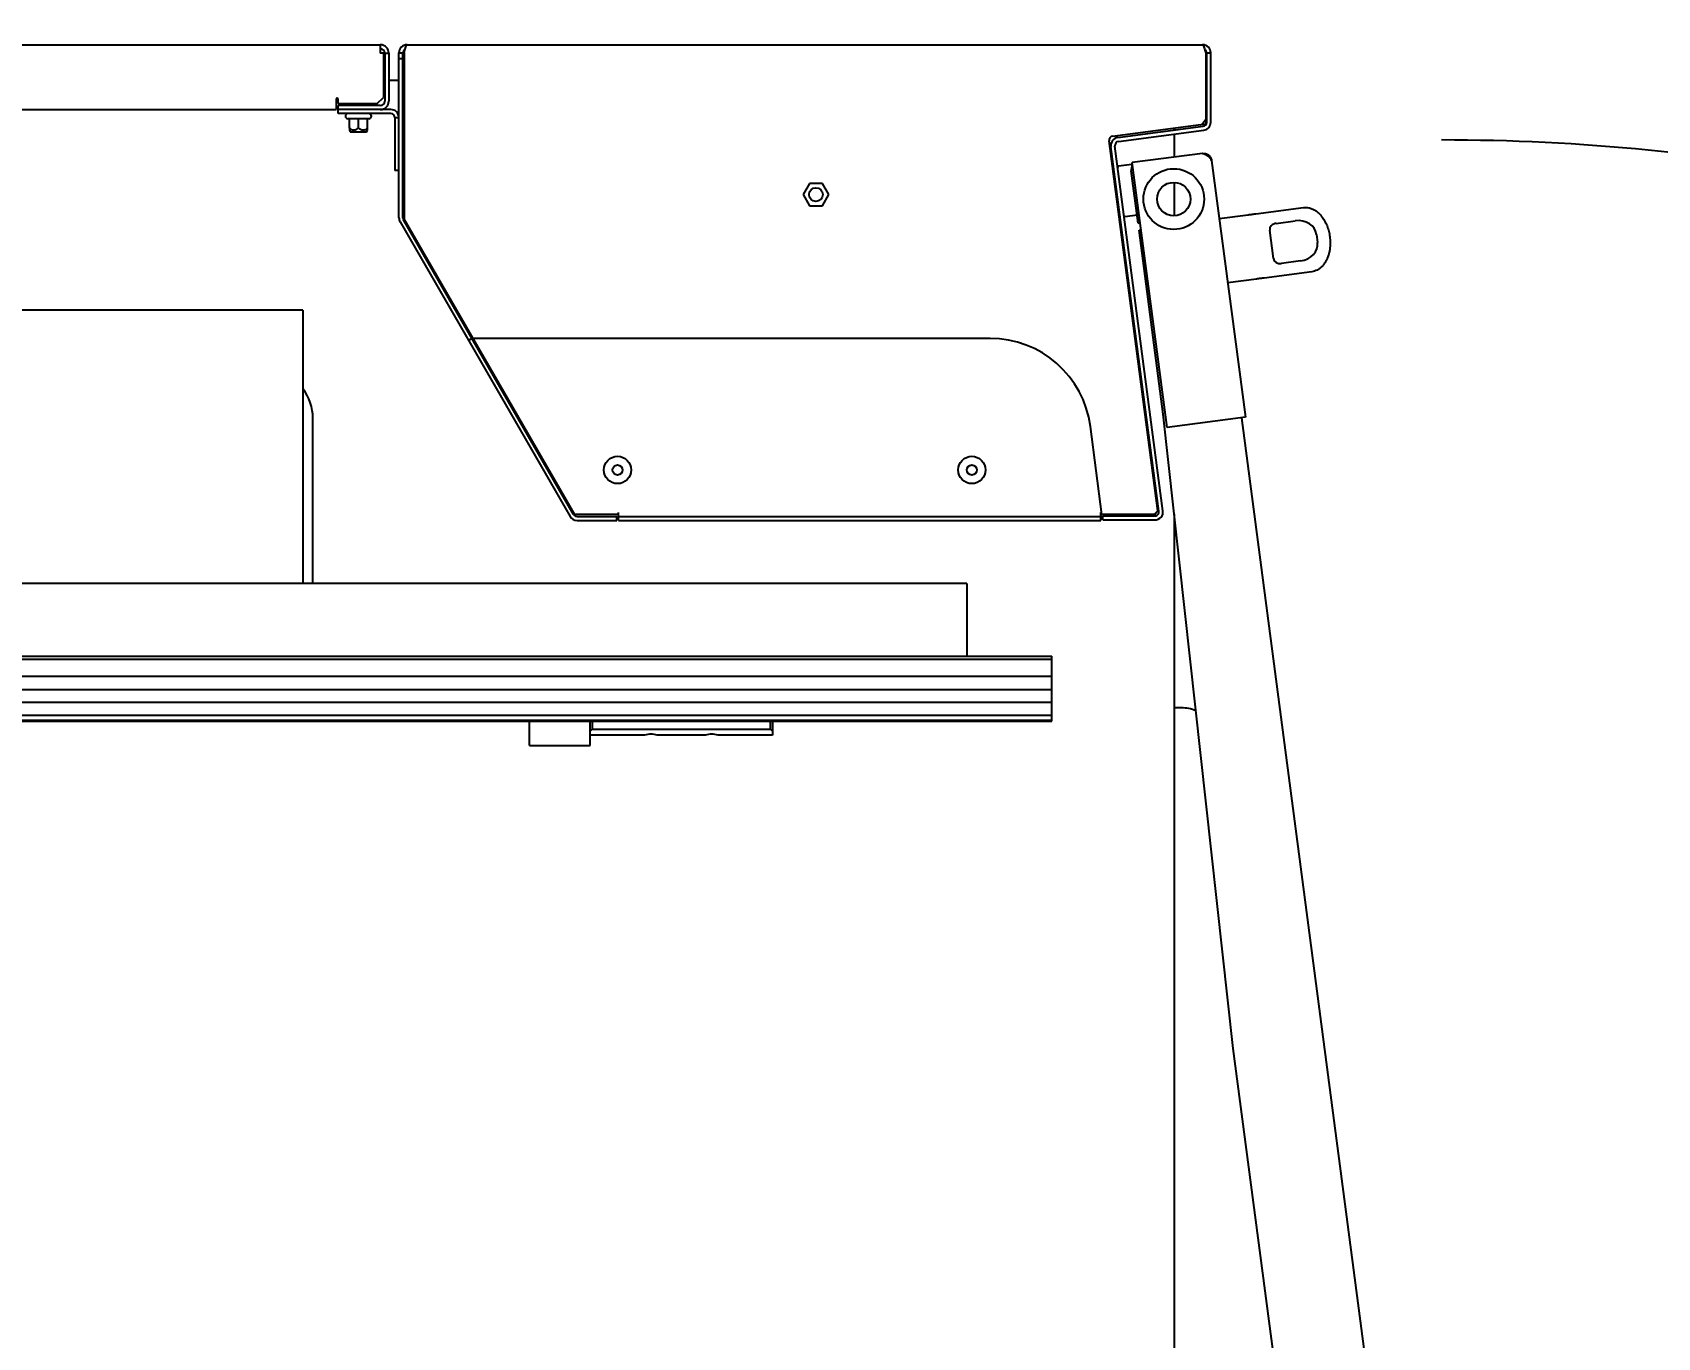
# Model space of a CAD drawing. Header units: inches. Extents: x -347369 to -260369, y 119522 to 149869.
# Drawn here: x -325060 to -324257, y 140194 to 140838 of the extents above; entities that cross this region are included whole.
import ezdxf

# ---------------------------------------------------------------- set-up
doc = ezdxf.new("R2010")
doc.units = ezdxf.units.IN
doc.header["$LTSCALE"] = 300
doc.linetypes.add('CENTRO', pattern=[2, 1.25, -0.25, 0.25, -0.25])
doc.linetypes.add('NASCOSTA', pattern=[0.375, 0.25, -0.125])
for name, color, linetype in [('ASSI', 254, 'CENTRO'), ('MACCHINA', 40, 'Continuous'), ('QUOTE', 7, 'Continuous')]:
    doc.layers.add(name, color=color, linetype=linetype)
doc.styles.get("Standard").update_dxf_attribs({"font": 'romans.shx'})
doc.dimstyles.new('sc1a100', dxfattribs={"dimscale": 100, "dimtxt": 3, "dimasz": 3, "dimexe": 0, "dimexo": 0, "dimgap": 1, "dimtad": 1, "dimzin": 12, "dimdsep": 46, "dimtxsty": 'Standard', "dimblk": 'CLOSEDBLANK', "dimcen": 1, "dimclrd": 253, "dimclre": 253, "dimclrt": 2, "dimadec": 0, "dimazin": 3, "dimtfac": 1, "dimtmove": 0, "dimatfit": 1, "dimldrblk": 'CLOSEDBLANK', "dimfxl": 1, "dimtolj": 1, "dimtzin": 0, "dimarcsym": 0})
doc.dimstyles.new('sc1a100_pollici', dxfattribs={"dimscale": 100, "dimtxt": 3, "dimasz": 3, "dimexe": 0, "dimexo": 0, "dimgap": 1, "dimtad": 1, "dimzin": 12, "dimdsep": 46, "dimtxsty": 'Standard', "dimblk": 'CLOSEDBLANK', "dimcen": 1, "dimclrd": 253, "dimclre": 253, "dimclrt": 2, "dimadec": 0, "dimazin": 3, "dimtfac": 1, "dimtmove": 0, "dimatfit": 1, "dimldrblk": 'CLOSEDBLANK', "dimfxl": 1, "dimtolj": 1, "dimtzin": 0, "dimarcsym": 0})

# ---------------------------------------------------------------- blocks, each defined once
blk = doc.blocks.new('_ClosedBlank')
at = {"color": 0, "linetype": 'ByBlock', "lineweight": -2}
for p, q in [((-1, 0.1667), (0, 0)), ((-1, 0.1667), (-1, -0.1667)), ((0, 0), (-1, -0.1667))]:
    blk.add_line(p, q, dxfattribs=at)
blk = doc.blocks.new('*D16')
at = {"layer": 'Defpoints', "color": 0, "transparency": 16777216}
for p in [(-307383.62, 144199.66), (-325383.62, 140999.66), (-307383.62, 139125.63)]:
    blk.add_point(p, dxfattribs=at)
at = {"layer": 'QUOTE', "color": 253, "lineweight": -2, "transparency": 16777216}
for p, q in [((-325383.62, 140999.66), (-325383.62, 144199.66)), ((-325083.62, 144199.66), (-307683.62, 144199.66)), ((-307383.62, 139125.63), (-307383.62, 144199.66))]:
    blk.add_line(p, q, dxfattribs=at)
at = {"layer": 'QUOTE', "color": 253, "lineweight": -2, "transparency": 16777216, "xscale": 300, "yscale": 300, "zscale": 300, "rotation": 180}
blk.add_blockref('_ClosedBlank', (-325383.62, 144199.66), dxfattribs=at)
at = {"layer": 'QUOTE', "color": 253, "lineweight": -2, "transparency": 16777216, "xscale": 300, "yscale": 300, "zscale": 300}
blk.add_blockref('_ClosedBlank', (-307383.62, 144199.66), dxfattribs=at)
at = {"layer": 'QUOTE', "color": 2, "transparency": 16777216, "char_height": 300, "attachment_point": 5}
for s, insert in [('\\A1;18000', (-316383.62, 144449.66)), ('\\A1;[59\'-0 11/16"]', (-316383.62, 143871.08))]:
    blk.add_mtext(s, dxfattribs=dict(at, insert=insert))
blk = doc.blocks.new('*D20')
at = {"layer": 'Defpoints', "color": 0, "transparency": 16777216}
for p in [(-322483.62, 142999.66), (-325383.62, 140999.66), (-322483.62, 140399.66)]:
    blk.add_point(p, dxfattribs=at)
at = {"layer": 'QUOTE', "color": 253, "lineweight": -2, "transparency": 16777216}
for p, q in [((-325383.62, 140999.66), (-325383.62, 142999.66)), ((-325083.62, 142999.66), (-322783.62, 142999.66)), ((-322483.62, 140399.66), (-322483.62, 142999.66))]:
    blk.add_line(p, q, dxfattribs=at)
at = {"layer": 'QUOTE', "color": 253, "lineweight": -2, "transparency": 16777216, "xscale": 300, "yscale": 300, "zscale": 300, "rotation": 180}
blk.add_blockref('_ClosedBlank', (-325383.62, 142999.66), dxfattribs=at)
at = {"layer": 'QUOTE', "color": 253, "lineweight": -2, "transparency": 16777216, "xscale": 300, "yscale": 300, "zscale": 300}
blk.add_blockref('_ClosedBlank', (-322483.62, 142999.66), dxfattribs=at)
at = {"layer": 'QUOTE', "color": 2, "transparency": 16777216, "char_height": 300, "attachment_point": 5}
for s, insert in [('\\A1;2900', (-323933.62, 143249.66)), ('\\A1;[9\'-6 3/16"]', (-323933.62, 142671.08))]:
    blk.add_mtext(s, dxfattribs=dict(at, insert=insert))
blk = doc.blocks.new('A$C7D8F5F26')
at = {"layer": 'ASSI'}
blk.add_arc((0, 0), 1033.5, 44.99529, 90, dxfattribs=at)
at = {"layer": 'MACCHINA', "color": 254, "linetype": 'NASCOSTA'}
blk.add_lwpolyline([(-29.47, 0.47), (0.35, -29.34), (745.64, 715.95), (715.83, 745.76)], close=True, dxfattribs=at)
blk = doc.blocks.new('*D28')
at = {"layer": 'Defpoints', "color": 0, "transparency": 16777216}
for p in [(-322483.62, 140399.66), (-321493.68, 139989.61), (-324251.39, 137231.89), (-323921.75, 136508.74), (-322483.62, 136499.66)]:
    blk.add_point(p, dxfattribs=at)
at = {"layer": 'QUOTE', "color": 253, "lineweight": -2, "transparency": 16777216}
for p, q in [((-324251.39, 137231.89), (-324517.44, 136965.84)), ((-322483.62, 136499.66), (-322483.62, 136123.4))]:
    blk.add_line(p, q, dxfattribs=at)
blk.add_arc((-322483.62, 138999.66), 2876.26, 230.97879, 264.02121, dxfattribs=at)
at = {"layer": 'QUOTE', "color": 253, "lineweight": -2, "transparency": 16777216, "xscale": 300, "yscale": 300, "zscale": 300}
for p, rotation in [((-324517.44, 136965.84), 137.9893954922992), ((-322483.62, 136123.4), 357.0106045077002)]:
    blk.add_blockref('_ClosedBlank', p, dxfattribs=dict(at, rotation=rotation))
at = {"layer": 'QUOTE', "color": 2, "transparency": 16777216, "insert": (-323488.65, 136573.31), "char_height": 300, "attachment_point": 5, "rotation": 337.5}
blk.add_mtext('\\A1;45°', dxfattribs=at)
blk = doc.blocks.new('A$C27be3406')
at = {"layer": 'MACCHINA'}
for p, q in [((-507.8, 1832.5), (495.8, 1832.5)), ((495.8, 1832.5), (495.8, 1828.3)), ((509, 1832.5), (902, 1832.5)), ((497.3, 1828.3), (495.8, 1828.3)), ((497.3, 1828.3), (497.3, 1806.5)), ((498, 1828.3), (500, 1828.3)), ((498, 1828.3), (498, 1804.7)), ((500, 1828.3), (500, 1804.7)), ((505, 1828.5), (507, 1828.5)), ((505, 1747.04), (505, 1828.5)), ((507, 1825.5), (505, 1825.5)), ((507, 1747.04), (507, 1828.5)), ((507.5, 1828.5), (507.5, 1746.63)), ((903.5, 1828.5), (903.5, 1793.46)), ((904, 1828.5), (906, 1828.5)), ((904, 1794.27), (904, 1828.5)), ((906, 1794.27), (906, 1828.5)), ((497.3, 1815), (498, 1815)), ((500, 1815), (505, 1815)), ((507, 1815), (507.5, 1815)), ((494.3, 1803.5), (497.3, 1806.5)), ((-514, 1800.5), (474, 1800.5)), ((474, 1805.7), (474, 1800.5)), ((475, 1803.5), (475, 1805.7)), ((475, 1803.5), (494.3, 1803.5)), ((475, 1798.5), (475, 1802.5)), ((495.8, 1802.5), (475, 1802.5)), ((501, 1800.5), (475, 1800.5)), ((501, 1798.5), (475, 1798.5)), ((490.2, 1796), (479.8, 1796)), ((480.5, 1791.5), (480.5, 1796)), ((480.5, 1790.29), (480.96, 1789.5)), ((485, 1791.5), (485, 1796)), ((489.04, 1789.5), (489.5, 1790.29)), ((489.5, 1791.5), (489.5, 1796)), ((503, 1796.5), (503, 1770.5)), ((505, 1796.5), (503, 1796.5)), ((857.52, 1787.41), (903.5, 1793.46)), ((860.13, 1786.74), (902.26, 1792.29)), ((860.39, 1784.76), (902.52, 1790.31)), ((888, 1791.42), (888, 1790.41)), ((901.52, 1793.2), (903.5, 1795.78)), ((480.96, 1789.5), (489.04, 1789.5)), ((879.88, 1602.27), (855.8, 1785.16)), ((880.41, 1602.11), (856.69, 1782.25)), ((882.39, 1602.37), (858.67, 1782.52)), ((888, 1788.39), (888, 1777.05)), ((901.91, 1778.88), (867.21, 1774.31)), ((884.43, 1643.44), (867.21, 1774.31)), ((906.39, 1775.43), (923.1, 1648.53)), ((505, 1770.5), (503, 1770.5)), ((866.94, 1773.35), (860.49, 1772.5)), ((870.13, 1744.43), (866.74, 1770.21)), ((866.94, 1773.35), (867.06, 1772.4)), ((707.82, 1764), (704.65, 1758.5)), ((704.65, 1758.5), (707.82, 1753)), ((714.18, 1764), (707.82, 1764)), ((717.35, 1758.5), (714.18, 1764)), ((714.18, 1753), (717.35, 1758.5)), ((886.48, 1764.49), (886.66, 1764.26)), ((886.66, 1764.26), (888.68, 1764.53)), ((888, 1764.44), (888, 1748.09)), ((707.82, 1753), (714.18, 1753)), ((928.24, 1749.06), (951.82, 1752.16)), ((505.54, 1745.04), (589.52, 1599.57)), ((591.25, 1600.57), (507.27, 1746.04)), ((591.87, 1600.5), (507.5, 1746.63)), ((863.76, 1747.71), (869.6, 1748.48)), ((870.13, 1744.43), (871.12, 1744.57)), ((910.18, 1746.68), (924.42, 1748.56)), ((938.26, 1744.33), (947.71, 1745.57)), ((870.59, 1740.96), (871.58, 1741.1)), ((882.55, 1650.08), (870.59, 1740.96)), ((936.93, 1727.01), (935.11, 1740.89)), ((958.21, 1738.88), (958.73, 1734.92)), ((862.84, 1731.68), (863.34, 1731.74)), ((865.04, 1718.86), (864.54, 1718.79)), ((956, 1720.44), (932.42, 1717.33)), ((950.32, 1725.74), (940.87, 1724.5)), ((928.59, 1716.83), (914.36, 1714.96)), ((457.5, 1701.5), (217.08, 1701.5)), ((457.5, 1701.5), (457.5, 1566.5)), ((541.06, 1687.5), (539.33, 1686.5)), ((796.97, 1687.5), (541.64, 1687.5)), ((462.5, 1566.5), (462.5, 1648.03)), ((917.13, 1336.83), (882.55, 1650.08)), ((923.1, 1648.53), (884.43, 1643.44)), ((921.12, 1648.27), (1024.23, 865.03)), ((852.27, 1600.5), (846.54, 1644.03)), ((613.5, 1600.5), (591.87, 1600.5)), ((592.98, 1599.57), (612.67, 1599.57)), ((592.98, 1597.57), (612.67, 1597.57)), ((612.67, 1597.57), (612.67, 1599.57)), ((613.5, 1597.5), (613.5, 1601.5)), ((613.5, 1599.5), (851.76, 1599.5)), ((613.5, 1597.5), (851.76, 1597.5)), ((851.76, 1597.5), (851.76, 1601.5)), ((878.33, 1600.5), (851.76, 1600.5)), ((852.69, 1597.85), (852.69, 1599.85)), ((852.69, 1599.85), (878.42, 1599.85)), ((852.69, 1597.85), (878.42, 1597.85)), ((878.11, 1600.5), (879.88, 1602.27)), ((878.33, 1600.5), (879.05, 1601.43)), ((888, 1600.73), (888, 1155)), ((785.5, 1566.5), (272.51, 1566.5)), ((785.5, 1566.5), (785.5, 1530.5)), ((251.39, 1529.1), (827.5, 1529.1)), ((251.87, 1530.5), (827.5, 1530.5)), ((827.5, 1498.5), (827.5, 1530.5)), ((249.92, 1520.64), (827.5, 1520.64)), ((248.53, 1514.14), (827.5, 1514.14)), ((246.15, 1507.86), (827.5, 1507.86)), ((246.15, 1501.36), (827.5, 1501.36)), ((891.47, 1505), (888, 1505)), ((248.89, 1499), (827.5, 1499)), ((249.05, 1498.5), (827.5, 1498.5)), ((569.5, 1486.5), (569.5, 1498.5)), ((599.5, 1486.5), (599.5, 1498.5)), ((600.5, 1494.5), (599.5, 1493.5)), ((600.5, 1498.5), (600.5, 1494.5)), ((600.5, 1494.5), (688.5, 1494.5)), ((688.5, 1494.5), (688.5, 1498.5)), ((689.5, 1493.5), (688.5, 1494.5)), ((689.5, 1498.5), (689.5, 1491.5)), ((569.5, 1486.5), (599.5, 1486.5)), ((626.38, 1491.5), (599.5, 1491.5)), ((656.38, 1491.5), (632.62, 1491.5)), ((689.5, 1491.5), (662.62, 1491.5)), ((939.78, 1164.82), (917.13, 1336.83))]:
    blk.add_line(p, q, dxfattribs=at)
at = {"layer": 'MACCHINA', "flags": 128}
for points in [[(859.08, 1764.07), (858.96, 1764.12), (858.57, 1764.14)], [(859.73, 1755.29), (860.1, 1755.41), (860.21, 1755.49)]]:
    blk.add_lwpolyline(points, dxfattribs=at)
at = {"layer": 'MACCHINA'}
for centre, radius in [((887.73, 1756.33), 15), ((711, 1758.5), 3.4), ((887.73, 1756.33), 8.25), ((613, 1622.5), 6.75), ((613, 1622.5), 2.5), ((788, 1622.5), 6.75), ((788, 1622.5), 2.5)]:
    blk.add_circle(centre, radius, dxfattribs=at)
for centre, radius, start, end in [((495.8, 1828.3), 4.2, 0, 90), ((495.8, 1828.3), 2.2, 0, 90), ((509, 1828.5), 4, 90, 180), ((509, 1828.5), 2, 123.9456, 180), ((902, 1828.5), 4, 0, 90), ((902, 1828.5), 2, 0, 56.02018), ((474.5, 1805.7), 0.5, 0, 180), ((479.8, 1797.25), 1.25, 90, 270), ((490.2, 1797.25), 1.25, 270, 90), ((495.8, 1804.7), 4.2, 270, 0), ((495.8, 1804.7), 2.2, 270, 0), ((501, 1796.5), 4, 0, 90), ((501, 1796.5), 2, 0, 90), ((902, 1794.27), 2, 277.5, 0), ((902, 1794.27), 4, 277.5, 0), ((857.78, 1785.42), 2, 97.5, 187.5), ((860.65, 1782.78), 4, 97.5, 187.5), ((860.65, 1782.78), 2, 97.5, 187.5), ((860.56, 1772), 0.5, 97.5, 187.5), ((870.7, 1770.73), 4, 146.09038, 187.5), ((509, 1747.04), 4, 180, 210), ((509, 1747.04), 2, 180, 210), ((863.69, 1748.21), 0.5, 187.5, 277.5), ((796.97, 1637.5), 50, 7.5, 90), ((438.5, 1648.03), 24, 0, 37.65846), ((592.98, 1601.57), 4, 210, 270), ((592.98, 1601.57), 2, 210, 270), ((878.42, 1601.85), 4, 270, 7.5), ((878.42, 1601.85), 2, 270, 7.5), ((891.47, 1485), 20, 68.74693, 90), ((629.5, 1482), 10, 71.80513, 108.19487), ((659.5, 1482), 10, 71.80513, 108.19487)]:
    blk.add_arc(centre, radius, start, end, dxfattribs=at)
for centre, major_axis, start_param, end_param in [((938.65, 1741.35), (3.54, 0.47), 1.570796, 3.141593), ((948.76, 1737.64), (9.45, 1.24), 0, 1.570796), ((949.28, 1733.67), (9.45, 1.24), 4.712389, 6.283185), ((940.48, 1727.47), (3.54, 0.47), 3.141593, 4.712389)]:
    blk.add_ellipse(centre, major_axis=major_axis, ratio=0.8391, start_param=start_param, end_param=end_param, dxfattribs=at)
for points, knots in [([(507.5, 1828.5), (507.61, 1828.96), (507.83, 1829.89), (508.16, 1831.11), (508.49, 1832.02), (508.77, 1832.45), (508.94, 1832.49), (509, 1832.5)], [0, 0, 0, 0, 0.220743, 0.441506, 0.662269, 0.883032, 1, 1, 1, 1]), ([(902, 1832.5), (902.11, 1832.45), (902.33, 1832.36), (902.66, 1831.63), (902.99, 1830.57), (903.27, 1829.45), (903.44, 1828.74), (903.5, 1828.5)], [0, 0, 0, 0, 0.220743, 0.441506, 0.662269, 0.883032, 1, 1, 1, 1]), ([(485, 1791.5), (484.6, 1791.14), (483.98, 1790.57), (482.93, 1790.24), (482, 1790.36), (481.19, 1790.85), (480.7, 1791.31), (480.5, 1791.5)], [0, 0, 0, 0, 0.29957, 0.463941, 0.629185, 0.843228, 1, 1, 1, 1]), ([(480.5, 1791.5), (480.5, 1791.15), (480.5, 1790.6), (480.5, 1790.26), (480.5, 1790.31), (480.5, 1790.32)], [0, 0, 0, 0, 0.600986, 0.930742, 1, 1, 1, 1]), ([(489.5, 1791.5), (489.25, 1791.27), (488.75, 1790.8), (487.91, 1790.34), (487.05, 1790.25), (486.1, 1790.55), (485.45, 1791.06), (485.05, 1791.45), (485, 1791.5)], [0, 0, 0, 0, 0.189025, 0.384261, 0.538985, 0.693556, 0.958087, 1, 1, 1, 1]), ([(489.5, 1790.32), (489.5, 1790.33), (489.5, 1790.36), (489.5, 1790.86), (489.5, 1791.31), (489.5, 1791.5)], [0, 0, 0, 0, 0.2606417, 0.6874175, 1, 1, 1, 1]), ([(906.39, 1775.43), (906.29, 1775.76), (906.07, 1776.42), (904.99, 1777.3), (903.54, 1778.12), (902.44, 1778.63), (901.91, 1778.88)], [0, 0, 0, 0, 0.254651, 0.509543, 0.764436, 1, 1, 1, 1]), ([(951.82, 1752.16), (952.25, 1752.2), (953.12, 1752.27), (954.25, 1752.12), (955.2, 1751.87), (956.02, 1751.58), (956.68, 1751.26), (957.21, 1750.97), (957.61, 1750.73), (958.03, 1750.44), (958.49, 1750.09), (958.83, 1749.81), (959.09, 1749.59), (959.41, 1749.3), (959.86, 1748.85), (960.36, 1748.3), (961.2, 1747.27), (962.31, 1745.61), (963.48, 1743.13), (964.34, 1740.49), (964.87, 1737.74), (965.07, 1734.95), (964.94, 1732.5), (964.61, 1730.41), (964.16, 1728.67), (963.71, 1727.42), (963.35, 1726.61), (963.16, 1726.21), (962.87, 1725.66), (962.59, 1725.18), (962.36, 1724.82), (962.17, 1724.54), (961.88, 1724.13), (961.45, 1723.59), (961.01, 1723.1), (960.4, 1722.5), (959.58, 1721.84), (958.11, 1720.93), (956.85, 1720.64), (956, 1720.44)], [0, 0, 0, 0, 0.0312021, 0.0626553, 0.0820367, 0.1028477, 0.1252258, 0.1354345, 0.1467217, 0.1591691, 0.1728675, 0.187917, 0.1910978, 0.1972552, 0.2190814, 0.2361516, 0.2503309, 0.3128568, 0.3751921, 0.4377266, 0.500174, 0.5625888, 0.6248682, 0.6660353, 0.7066299, 0.7494075, 0.7585624, 0.7690579, 0.7807971, 0.8029794, 0.809097, 0.8109827, 0.8273692, 0.8452464, 0.8609693, 0.87474, 0.9076433, 0.9371755, 1, 1, 1, 1]), ([(953.43, 1752.18), (953.51, 1752.19), (953.68, 1752.19), (953.85, 1752.15), (953.94, 1752.12)], [0, 0, 0, 0, 0.46978, 1, 1, 1, 1])]:
    blk.add_open_spline(points, degree=3, knots=knots, dxfattribs=at)
for points in [[(901.91, 1778.88), (902.43, 1778.89), (903.49, 1778.9), (904.92, 1778.16), (906.01, 1776.97), (906.27, 1775.95), (906.39, 1775.43)], [(924.42, 1748.56), (925.11, 1748.65), (926.51, 1748.83), (927.66, 1748.98), (928.24, 1749.06)], [(932.42, 1717.33), (931.84, 1717.26), (930.69, 1717.11), (929.29, 1716.92), (928.59, 1716.83)]]:
    blk.add_open_spline(points, degree=3, dxfattribs=at)

msp = doc.modelspace()

# ---------------------------------------------------------------- block references
at = {"layer": 'MACCHINA'}
msp.add_blockref('A$C7D8F5F26', (-324363.675, 139751.656), dxfattribs=at)
at = {"layer": 'QUOTE'}
msp.add_blockref('A$C27be3406', (-325383.625, 138999.656), dxfattribs=at)

# ---------------------------------------------------------------- dimensions: what is measured, and where the dimension line sits
for base, p2, picture, middle in [((-307383.625, 144199.656), (-307383.625, 139125.625), '*D16', (-316383.625, 144199.656)), ((-322483.625, 142999.656), (-322483.625, 140399.656), '*D20', (-323933.625, 142999.656))]:
    dim = msp.add_linear_dim(base=base, p1=(-325383.625, 140999.656), p2=p2, dimstyle='sc1a100_pollici', override={"dimpost": '\\X'}, dxfattribs=at)
    dim.commit()
    dim.dimension.update_dxf_attribs({"geometry": picture, "text_midpoint": middle, "dimtype": 160})
dim = msp.add_angular_dim_2l(base=(-323921.753, 136508.745), line1=((-322483.625, 136499.656), (-322483.625, 140399.656)), line2=((-324251.392, 137231.889), (-321493.675, 139989.605)), dimstyle='sc1a100', dxfattribs=at)
dim.commit()
dim.dimension.update_dxf_attribs({"geometry": '*D28', "text_midpoint": (-323488.649, 136573.311)})

doc.saveas('drawing.dxf')
